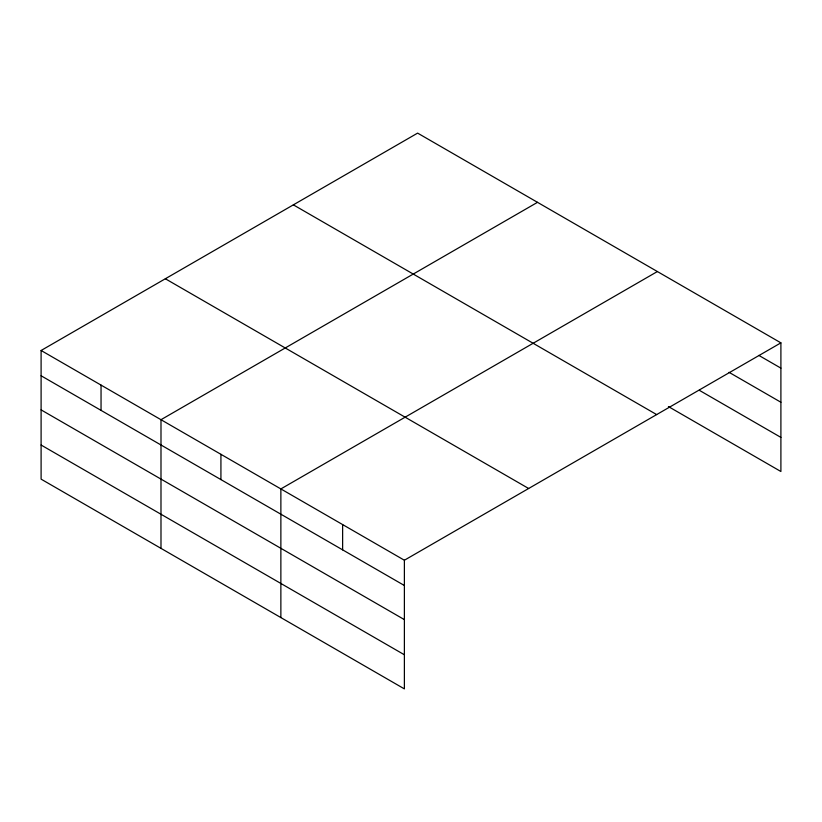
<?xml version="1.0" encoding="UTF-8"?>
<svg xmlns="http://www.w3.org/2000/svg" width="822" height="822" viewBox="0 0 822 822"><rect width="100%" height="100%" fill="white"/><g stroke="black" fill="none" stroke-linecap="round" stroke-linejoin="round"><path stroke-width="1.23" d="M668.409 406.561L780.9 471.509L780.9 342.856L417.617 133.113L41.1 350.491L41.1 479.144L404.383 688.887L404.383 560.234L41.1 350.491M537.496 202.325L160.989 419.703L160.989 548.356M657.384 271.537L280.867 488.926L280.867 617.579M404.383 560.234L780.9 342.856M758.84 355.402L780.9 368.133M729.063 372.325L780.9 402.246M699.286 390.275L780.9 437.396M293.362 204.853L656.655 414.586M165.345 278.761L528.638 488.494M41.1 375.767L404.383 585.511M41.1 409.88L404.383 619.624M41.1 445.031L404.383 654.774M342.63 524.58L342.63 549.856M220.923 454.309L220.923 479.596M101.044 385.097L101.044 410.384"/></g></svg>
